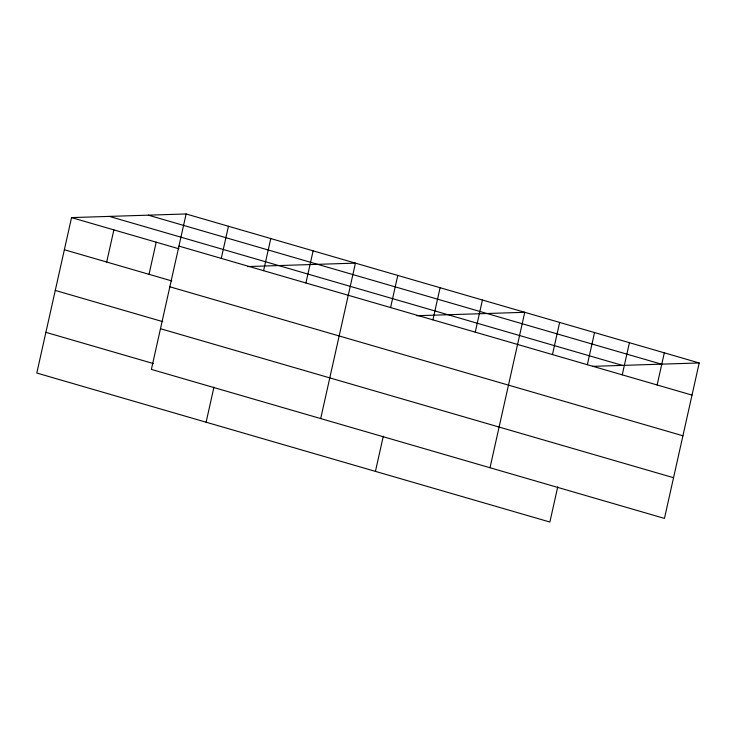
<?xml version="1.0" encoding="UTF-8"?>
<svg xmlns="http://www.w3.org/2000/svg" width="736" height="736" viewBox="0 0 736 736"><rect width="100%" height="100%" fill="white"/><g stroke="black" fill="none" stroke-linecap="round" stroke-linejoin="round"><path stroke-width="1.1" d="M186.125 213.964L151.377 369.398L664.452 518.402L699.2 362.958L186.125 213.964L71.548 217.598L36.8 373.042L549.875 522.036L557.741 486.846M106.692 262.034L113.878 229.89M149.022 274.326L156.207 242.181M221.269 258.391L228.454 226.256M206.117 422.206L213.983 387.016M263.598 270.682L270.784 238.547M305.928 282.974L313.113 250.838M320.694 418.572L355.442 263.129L247.535 266.561M390.586 307.565L397.771 275.42M375.434 471.38L383.3 436.19M432.915 319.856L440.1 287.712M475.244 332.148L482.43 300.012M490.01 467.737L524.75 312.303L416.852 315.726M552.46 354.568L559.645 322.432M587.346 364.706L594.532 332.562M622.242 374.836L629.418 342.7M657.128 384.965L664.314 352.829M592.406 366.353L699.2 362.958M148.313 215.16L661.388 364.164M109.36 216.402L622.435 365.396M178.94 246.1L692.015 395.103M71.548 217.598L178.995 248.805M64.363 249.734L171.81 280.94M169.841 286.792L682.925 435.786M55.264 290.426L162.72 321.632M160.476 328.716L673.55 477.71M45.899 332.35L153.346 363.556"/></g></svg>
